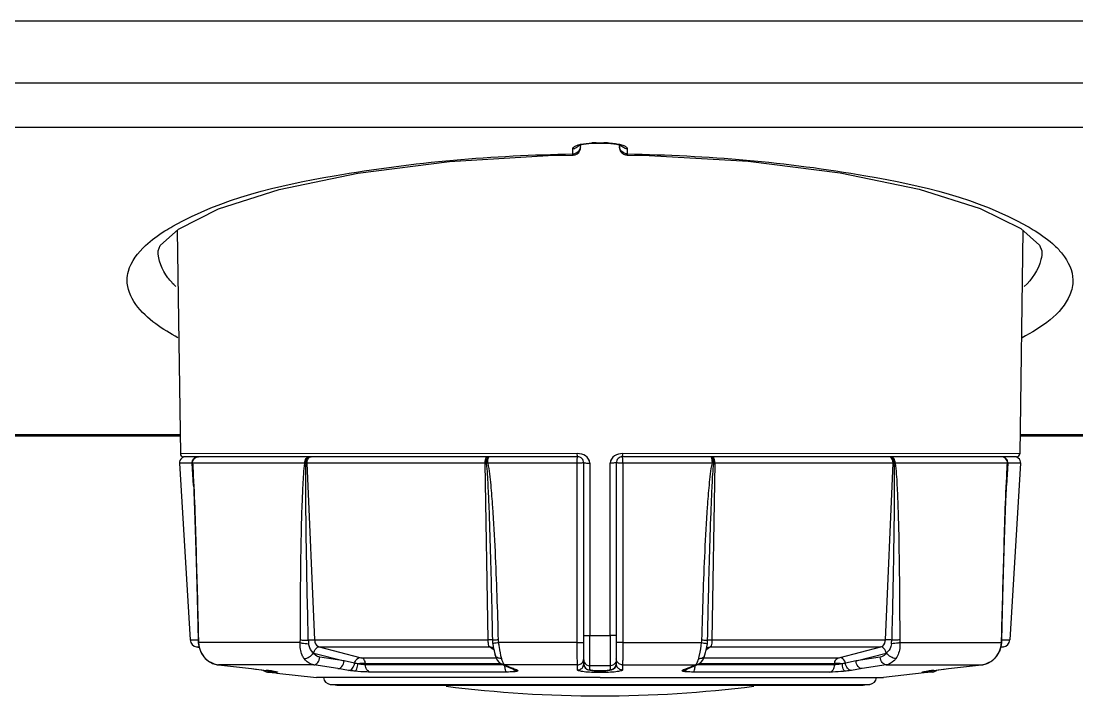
# Model space of a CAD drawing. Header units: millimetres. Extents: x 473 to 3963, y -1329 to 3488.
# Drawn here: x 2273.8 to 2341.9, y -136 to -92.5 of the extents above; entities that cross this region are included whole.
import ezdxf

# ---------------------------------------------------------------- set-up
doc = ezdxf.new("R2010")
doc.units = ezdxf.units.MM
doc.header["$LTSCALE"] = 392.37
doc.layers.get('0').update_dxf_attribs({"linetype": 'CONTINUOUS'})

msp = doc.modelspace()

# ---------------------------------------------------------------- linework, layer by layer
at = {"linetype": 'Continuous'}
for p, q in [((2534.648, -92.497), (1887.648, -92.497)), ((2534.648, -96.497), (1887.648, -96.497)), ((2457.276, -99.362), (1964.297, -99.362)), ((2309.398, -101.067), (2309.398, -100.722)), ((2309.898, -100.479), (2310.086, -100.432)), ((2309.898, -100.584), (2309.898, -100.479)), ((2309.898, -100.635), (2309.898, -100.584)), ((2309.898, -100.615), (2309.898, -100.635)), ((2310.086, -100.432), (2310.429, -100.386)), ((2310.898, -100.348), (2311.398, -100.348)), ((2310.898, -100.348), (2310.898, -100.365)), ((2310.898, -100.365), (2311.398, -100.365)), ((2311.398, -100.348), (2311.398, -100.365)), ((2311.398, -100.365), (2311.853, -100.384)), ((2312.398, -100.479), (2312.398, -100.507)), ((2312.398, -100.479), (2312.398, -100.507)), ((2312.398, -100.507), (2312.398, -100.584)), ((2312.398, -100.507), (2312.398, -100.584)), ((2312.398, -100.584), (2312.398, -100.584)), ((2312.398, -100.584), (2312.398, -100.635)), ((2312.443, -100.49), (2312.489, -100.507)), ((2312.898, -100.722), (2312.898, -101.067)), ((2309.406, -101.135), (2309.406, -101.135)), ((2312.89, -101.135), (2312.89, -101.135)), ((2283.853, -105.995), (2284.065, -120.4)), ((2338.443, -106.004), (2338.232, -120.4)), ((2238.25, -119.173), (2284.047, -119.173)), ((2338.25, -119.173), (2391.885, -119.173)), ((2238.249, -119.241), (2284.048, -119.241)), ((2338.249, -119.241), (2391.885, -119.241)), ((2309.691, -120.399), (2284.065, -120.4)), ((2338.232, -120.4), (2312.606, -120.399)), ((2284.002, -121.022), (2284.698, -132.407)), ((2284.828, -121.022), (2284.002, -121.022)), ((2284.437, -120.597), (2284.265, -120.597)), ((2284.401, -120.597), (2284.274, -120.597)), ((2284.434, -120.597), (2284.401, -120.597)), ((2285.215, -120.597), (2284.434, -120.597)), ((2285.126, -120.597), (2284.437, -120.597)), ((2284.849, -121.375), (2284.828, -121.022)), ((2292.103, -121.005), (2284.853, -121.005)), ((2285.215, -120.597), (2285.126, -120.597)), ((2285.241, -120.597), (2285.215, -120.597)), ((2285.241, -120.597), (2285.215, -120.597)), ((2292.384, -120.597), (2285.241, -120.597)), ((2292.384, -120.597), (2285.241, -120.597)), ((2303.742, -121.022), (2292.234, -121.022)), ((2292.234, -121.022), (2292.726, -132.407)), ((2292.395, -120.597), (2292.384, -120.597)), ((2292.399, -120.597), (2292.384, -120.597)), ((2292.512, -120.597), (2292.395, -120.597)), ((2292.512, -120.597), (2292.399, -120.597)), ((2293.168, -120.597), (2292.512, -120.597)), ((2293.168, -120.597), (2292.512, -120.597)), ((2293.298, -120.597), (2293.168, -120.597)), ((2293.298, -120.597), (2293.168, -120.597)), ((2303.851, -120.597), (2293.298, -120.597)), ((2303.851, -120.597), (2293.298, -120.597)), ((2303.923, -132.407), (2303.742, -121.022)), ((2303.987, -120.597), (2303.851, -120.597)), ((2303.987, -120.597), (2303.851, -120.597)), ((2309.677, -121.005), (2303.898, -121.005)), ((2304.005, -120.597), (2303.987, -120.597)), ((2304.005, -120.597), (2303.987, -120.597)), ((2309.698, -120.597), (2304.005, -120.597)), ((2309.698, -120.597), (2304.005, -120.597)), ((2309.676, -132.59), (2309.677, -121.005)), ((2310.098, -132.12), (2310.098, -120.997)), ((2310.098, -132.12), (2310.098, -120.997)), ((2310.488, -121.003), (2310.488, -132.126)), ((2311.808, -132.126), (2311.808, -121.003)), ((2312.198, -120.997), (2312.198, -132.12)), ((2312.198, -120.997), (2312.198, -132.12)), ((2312.198, -120.997), (2312.198, -132.12)), ((2318.291, -120.597), (2312.598, -120.597)), ((2318.291, -120.597), (2312.598, -120.597)), ((2318.398, -121.005), (2312.62, -121.005)), ((2312.62, -121.005), (2312.62, -132.59)), ((2318.31, -120.597), (2318.291, -120.597)), ((2318.31, -120.597), (2318.291, -120.597)), ((2318.445, -120.597), (2318.31, -120.597)), ((2318.445, -120.597), (2318.31, -120.597)), ((2318.554, -121.022), (2318.374, -132.407)), ((2328.998, -120.597), (2318.445, -120.597)), ((2328.998, -120.597), (2318.445, -120.597)), ((2330.063, -121.022), (2318.554, -121.022)), ((2329.128, -120.597), (2328.998, -120.597)), ((2329.128, -120.597), (2328.998, -120.597)), ((2329.784, -120.597), (2329.128, -120.597)), ((2329.784, -120.597), (2329.128, -120.597)), ((2329.57, -132.407), (2330.063, -121.022)), ((2329.902, -120.597), (2329.784, -120.597)), ((2329.897, -120.597), (2329.784, -120.597)), ((2329.913, -120.597), (2329.897, -120.597)), ((2329.913, -120.597), (2329.902, -120.597)), ((2337.059, -120.597), (2329.913, -120.597)), ((2337.059, -120.597), (2329.913, -120.597)), ((2337.443, -121.005), (2330.193, -121.005)), ((2337.081, -120.597), (2337.059, -120.597)), ((2337.081, -120.597), (2337.059, -120.597)), ((2337.862, -120.597), (2337.081, -120.597)), ((2337.17, -120.597), (2337.081, -120.597)), ((2337.859, -120.597), (2337.17, -120.597)), ((2337.469, -121.022), (2337.448, -121.375)), ((2338.294, -121.022), (2337.469, -121.022)), ((2338.294, -121.022), (2337.598, -132.407)), ((2338.032, -120.597), (2337.859, -120.597)), ((2337.895, -120.597), (2337.862, -120.597)), ((2337.944, -120.597), (2337.895, -120.597)), ((2337.979, -120.597), (2337.944, -120.597)), ((2284.913, -122.463), (2284.849, -121.375)), ((2337.448, -121.375), (2337.383, -122.463)), ((2310.098, -132.582), (2310.098, -132.12)), ((2310.098, -132.503), (2310.098, -132.12)), ((2310.488, -132.126), (2311.148, -132.126)), ((2311.148, -132.126), (2311.808, -132.126)), ((2312.198, -132.12), (2312.198, -132.582)), ((2312.198, -132.12), (2312.198, -132.503)), ((2284.698, -132.407), (2285.077, -132.407)), ((2285.077, -132.407), (2285.213, -132.407)), ((2285.232, -132.417), (2285.213, -132.419)), ((2285.213, -132.419), (2285.22, -132.567)), ((2285.213, -132.419), (2285.213, -132.419)), ((2285.22, -132.567), (2285.221, -132.591)), ((2285.221, -132.591), (2285.222, -132.612)), ((2285.241, -132.59), (2285.222, -132.612)), ((2285.222, -132.612), (2285.222, -132.612)), ((2291.799, -132.59), (2285.241, -132.59)), ((2292.726, -132.407), (2303.923, -132.407)), ((2304.222, -132.66), (2304.257, -132.863)), ((2309.676, -132.59), (2304.59, -132.59)), ((2310.098, -132.582), (2310.098, -132.503)), ((2310.098, -133.567), (2310.098, -132.582)), ((2312.198, -132.503), (2312.198, -132.582)), ((2312.198, -132.582), (2312.198, -133.567)), ((2312.62, -132.59), (2317.706, -132.59)), ((2318.04, -132.862), (2318.074, -132.66)), ((2318.374, -132.407), (2329.57, -132.407)), ((2330.498, -132.59), (2337.056, -132.59)), ((2337.056, -132.59), (2337.074, -132.612)), ((2337.064, -132.417), (2337.083, -132.419)), ((2337.074, -132.612), (2337.076, -132.576)), ((2337.074, -132.612), (2337.074, -132.612)), ((2337.076, -132.576), (2337.082, -132.439)), ((2337.082, -132.439), (2337.083, -132.419)), ((2337.083, -132.407), (2337.191, -132.407)), ((2337.083, -132.419), (2337.083, -132.419)), ((2337.191, -132.407), (2337.598, -132.407)), ((2285.106, -132.869), (2285.276, -132.9)), ((2285.106, -132.869), (2285.266, -132.869)), ((2285.275, -132.9), (2285.304, -132.987)), ((2285.441, -133.292), (2285.533, -133.448)), ((2285.529, -133.442), (2285.669, -133.607)), ((2292.685, -133.262), (2294.628, -133.771)), ((2293.018, -132.869), (2295.642, -133.556)), ((2293.018, -132.869), (2304.024, -132.869)), ((2294.628, -133.771), (2293.066, -133.526)), ((2304.175, -132.977), (2304.024, -132.869)), ((2304.197, -132.993), (2304.175, -132.977)), ((2304.266, -133.042), (2304.197, -132.993)), ((2304.237, -132.937), (2304.283, -132.981)), ((2304.237, -132.937), (2304.237, -132.937)), ((2304.257, -132.863), (2304.28, -132.969)), ((2304.257, -132.863), (2304.257, -132.866)), ((2304.304, -133.069), (2304.266, -133.042)), ((2304.28, -132.969), (2304.283, -132.981)), ((2304.283, -132.981), (2304.288, -133.001)), ((2304.289, -132.986), (2304.297, -132.998)), ((2304.382, -133.384), (2304.381, -133.383)), ((2317.915, -133.384), (2317.915, -133.383)), ((2318.047, -133.03), (2317.992, -133.069)), ((2318.039, -132.865), (2318.04, -132.862)), ((2318.1, -132.992), (2318.047, -133.03)), ((2318.06, -132.937), (2318.06, -132.937)), ((2318.122, -132.977), (2318.1, -132.992)), ((2318.273, -132.869), (2318.122, -132.977)), ((2318.273, -132.869), (2329.278, -132.869)), ((2326.655, -133.556), (2329.278, -132.869)), ((2327.668, -133.771), (2329.612, -133.262)), ((2329.23, -133.526), (2327.668, -133.771)), ((2336.627, -133.607), (2336.761, -133.451)), ((2336.856, -133.292), (2336.938, -133.151)), ((2337.19, -132.869), (2337.021, -132.9)), ((2337.032, -132.869), (2337.19, -132.869)), ((2285.669, -133.607), (2285.885, -133.785)), ((2285.669, -133.607), (2285.669, -133.607)), ((2285.669, -133.607), (2285.684, -133.619)), ((2285.669, -133.607), (2285.669, -133.607)), ((2285.689, -133.613), (2285.669, -133.607)), ((2286.52, -134.023), (2288.654, -134.268)), ((2286.52, -134.023), (2286.52, -134.023)), ((2286.524, -134.023), (2286.52, -134.023)), ((2286.524, -134.023), (2288.658, -134.268)), ((2292.673, -134.023), (2286.524, -134.023)), ((2294.235, -134.268), (2292.673, -134.023)), ((2295.313, -133.918), (2294.628, -133.771)), ((2295.782, -133.575), (2304.449, -133.575)), ((2296.008, -133.943), (2296.011, -134.021)), ((2296.008, -133.943), (2304.75, -133.943)), ((2304.815, -134.021), (2296.011, -134.021)), ((2304.815, -133.985), (2304.984, -134.058)), ((2304.815, -133.985), (2304.815, -133.985)), ((2304.999, -134.023), (2304.815, -133.985)), ((2304.899, -134.021), (2304.815, -134.021)), ((2304.984, -134.058), (2305.387, -134.231)), ((2304.999, -134.023), (2305.285, -134.146)), ((2309.696, -134.023), (2304.999, -134.023)), ((2305.285, -134.146), (2305.402, -134.196)), ((2305.402, -134.196), (2305.571, -134.268)), ((2309.695, -134.355), (2309.696, -134.023)), ((2310.098, -133.625), (2310.098, -133.567)), ((2310.098, -133.669), (2310.098, -133.605)), ((2310.098, -133.669), (2310.098, -133.625)), ((2310.098, -133.689), (2310.098, -133.669)), ((2310.098, -133.782), (2310.098, -133.689)), ((2310.098, -133.848), (2310.098, -133.782)), ((2310.098, -133.947), (2310.098, -133.782)), ((2310.098, -133.947), (2310.098, -133.848)), ((2310.098, -133.958), (2310.098, -133.947)), ((2310.498, -134.345), (2310.498, -134.087)), ((2311.798, -134.087), (2311.798, -134.345)), ((2312.198, -133.567), (2312.198, -133.625)), ((2312.198, -133.625), (2312.198, -133.669)), ((2312.198, -133.625), (2312.198, -133.669)), ((2312.198, -133.669), (2312.198, -133.689)), ((2312.198, -133.689), (2312.198, -133.782)), ((2312.198, -133.738), (2312.198, -133.782)), ((2312.198, -133.782), (2312.198, -133.848)), ((2312.198, -133.782), (2312.198, -133.94)), ((2312.198, -133.848), (2312.198, -133.947)), ((2312.198, -133.94), (2312.198, -133.947)), ((2312.198, -133.947), (2312.198, -133.958)), ((2312.198, -133.947), (2312.198, -133.958)), ((2312.601, -134.023), (2312.601, -134.355)), ((2312.601, -134.023), (2317.297, -134.023)), ((2316.725, -134.268), (2316.894, -134.196)), ((2316.894, -134.196), (2317.011, -134.146)), ((2316.909, -134.231), (2317.312, -134.058)), ((2317.011, -134.146), (2317.297, -134.023)), ((2317.297, -134.023), (2317.481, -133.985)), ((2317.312, -134.058), (2317.481, -133.985)), ((2317.481, -134.021), (2317.398, -134.021)), ((2317.481, -133.985), (2317.481, -133.985)), ((2326.285, -134.021), (2317.481, -134.021)), ((2317.548, -133.943), (2326.289, -133.943)), ((2317.848, -133.575), (2326.514, -133.575)), ((2326.285, -134.021), (2326.289, -133.943)), ((2327.668, -133.771), (2326.983, -133.918)), ((2329.624, -134.023), (2328.061, -134.268)), ((2329.624, -134.023), (2335.773, -134.023)), ((2333.638, -134.268), (2335.773, -134.023)), ((2333.642, -134.268), (2335.777, -134.023)), ((2335.773, -134.023), (2335.777, -134.023)), ((2335.777, -134.023), (2335.777, -134.023)), ((2336.228, -133.876), (2336.412, -133.785)), ((2336.607, -133.613), (2336.627, -133.607)), ((2336.612, -133.619), (2336.627, -133.607)), ((2336.627, -133.607), (2336.627, -133.607)), ((2288.654, -134.268), (2288.654, -134.268)), ((2288.658, -134.268), (2288.654, -134.268)), ((2288.658, -134.268), (2289.598, -134.376)), ((2289.594, -134.376), (2289.594, -134.376)), ((2289.598, -134.376), (2289.594, -134.376)), ((2289.691, -134.487), (2289.991, -134.52)), ((2289.844, -134.487), (2289.691, -134.487)), ((2290.002, -134.487), (2289.844, -134.487)), ((2289.925, -134.417), (2290.002, -134.427)), ((2289.991, -134.52), (2290.234, -134.547)), ((2290.002, -134.427), (2290.002, -134.427)), ((2290.016, -134.428), (2290.002, -134.427)), ((2290.243, -134.487), (2290.002, -134.487)), ((2290.003, -134.426), (2290.016, -134.428)), ((2290.092, -134.439), (2290.153, -134.448)), ((2290.153, -134.448), (2290.2, -134.456)), ((2290.177, -134.452), (2290.202, -134.456)), ((2290.234, -134.547), (2290.296, -134.554)), ((2290.239, -134.463), (2290.244, -134.464)), ((2290.303, -134.487), (2290.243, -134.487)), ((2290.296, -134.554), (2292.848, -134.837)), ((2293.126, -134.837), (2292.848, -134.837)), ((2293.168, -134.837), (2293.126, -134.837)), ((2293.298, -134.837), (2293.168, -134.837)), ((2311.148, -134.837), (2293.298, -134.837)), ((2294.926, -134.376), (2294.235, -134.268)), ((2305.133, -134.487), (2296.318, -134.487)), ((2305.387, -134.231), (2305.387, -134.231)), ((2305.571, -134.268), (2305.387, -134.231)), ((2305.561, -134.306), (2305.633, -134.337)), ((2305.633, -134.337), (2305.633, -134.337)), ((2305.821, -134.376), (2305.633, -134.337)), ((2310.506, -134.372), (2310.621, -134.388)), ((2311.148, -134.837), (2328.998, -134.837)), ((2311.879, -134.351), (2311.983, -134.308)), ((2316.476, -134.376), (2316.663, -134.337)), ((2316.663, -134.337), (2316.663, -134.337)), ((2316.725, -134.268), (2316.909, -134.231)), ((2316.74, -134.304), (2316.835, -134.263)), ((2316.835, -134.263), (2316.909, -134.231)), ((2316.909, -134.231), (2316.909, -134.231)), ((2325.978, -134.487), (2317.163, -134.487)), ((2328.061, -134.268), (2327.371, -134.376)), ((2328.998, -134.837), (2329.128, -134.837)), ((2329.128, -134.837), (2329.17, -134.837)), ((2329.17, -134.837), (2329.448, -134.837)), ((2332.06, -134.547), (2329.448, -134.837)), ((2332.051, -134.487), (2331.993, -134.487)), ((2332.294, -134.487), (2332.051, -134.487)), ((2332.057, -134.463), (2332.068, -134.461)), ((2332.305, -134.52), (2332.06, -134.547)), ((2332.28, -134.429), (2332.294, -134.427)), ((2332.28, -134.428), (2332.294, -134.427)), ((2332.28, -134.428), (2332.293, -134.427)), ((2332.294, -134.427), (2332.295, -134.427)), ((2332.452, -134.487), (2332.294, -134.487)), ((2332.295, -134.427), (2332.359, -134.418)), ((2332.606, -134.487), (2332.305, -134.52)), ((2332.606, -134.487), (2332.452, -134.487)), ((2332.698, -134.376), (2333.638, -134.268)), ((2332.698, -134.376), (2332.702, -134.376)), ((2332.702, -134.376), (2332.702, -134.376)), ((2333.638, -134.268), (2333.642, -134.268)), ((2333.642, -134.268), (2333.642, -134.268)), ((2293.737, -135.281), (2294.052, -135.32)), ((2293.737, -135.281), (2294.052, -135.281)), ((2294.052, -135.281), (2294.174, -135.281)), ((2294.052, -135.32), (2294.174, -135.327)), ((2294.052, -135.32), (2294.262, -135.32)), ((2294.174, -135.281), (2294.221, -135.281)), ((2294.221, -135.327), (2294.174, -135.327)), ((2294.174, -135.327), (2294.383, -135.327)), ((2294.221, -135.281), (2294.324, -135.281)), ((2294.383, -135.327), (2294.221, -135.327)), ((2294.262, -135.32), (2294.324, -135.32)), ((2294.324, -135.281), (2294.371, -135.281)), ((2294.324, -135.32), (2294.371, -135.32)), ((2294.371, -135.281), (2311.148, -135.281)), ((2294.371, -135.32), (2311.148, -135.32)), ((2311.148, -135.327), (2294.383, -135.327)), ((2294.383, -135.327), (2311.148, -135.327)), ((2311.148, -135.281), (2327.925, -135.281)), ((2311.148, -135.32), (2327.925, -135.32)), ((2327.914, -135.327), (2311.148, -135.327)), ((2311.148, -135.327), (2327.914, -135.327)), ((2328.123, -135.327), (2327.914, -135.327)), ((2327.914, -135.327), (2328.123, -135.327)), ((2327.925, -135.281), (2327.972, -135.281)), ((2327.925, -135.32), (2327.972, -135.32)), ((2327.972, -135.281), (2328.075, -135.281)), ((2327.972, -135.32), (2328.034, -135.32)), ((2328.034, -135.32), (2328.244, -135.32)), ((2328.075, -135.281), (2328.123, -135.281)), ((2328.123, -135.281), (2328.244, -135.281)), ((2328.244, -135.32), (2328.123, -135.327)), ((2328.559, -135.281), (2328.244, -135.32)), ((2328.244, -135.281), (2328.345, -135.281)), ((2328.345, -135.281), (2328.559, -135.281))]:
    msp.add_line(p, q, dxfattribs=at)
for points in [[(2309.783, -100.515), (2309.771, -100.524), (2309.851, -100.491), (2309.898, -100.479)], [(2310.429, -100.386), (2310.844, -100.365), (2310.898, -100.365)], [(2311.853, -100.384), (2312.204, -100.431), (2312.443, -100.49)], [(2282.631, -107.317), (2282.77, -106.971), (2283.951, -105.907), (2286.528, -104.608), (2290.441, -103.355), (2295.514, -102.302), (2301.43, -101.555), (2307.805, -101.172), (2309.406, -101.135)], [(2312.89, -101.135), (2314.327, -101.167), (2320.711, -101.541), (2326.645, -102.28), (2331.744, -103.327), (2335.689, -104.577), (2338.3, -105.877), (2339.515, -106.954), (2339.665, -107.314)], [(2284.861, -121.374), (2284.905, -122.268), (2284.953, -123.458), (2284.996, -124.674), (2285.038, -125.96), (2285.079, -127.347), (2285.122, -128.872), (2285.167, -130.579), (2285.213, -132.419)], [(2337.083, -132.419), (2337.129, -130.587), (2337.174, -128.878), (2337.217, -127.352), (2337.259, -125.964), (2337.3, -124.678), (2337.343, -123.461), (2337.391, -122.269), (2337.436, -121.374)], [(2285.222, -132.612), (2285.251, -132.822), (2285.356, -133.147), (2285.529, -133.442)], [(2336.761, -133.451), (2336.936, -133.156), (2337.044, -132.832), (2337.074, -132.612)], [(2285.358, -133.151), (2285.36, -133.156), (2285.441, -133.292)], [(2285.533, -133.448), (2285.535, -133.451), (2285.669, -133.607)], [(2292.662, -133.255), (2292.673, -133.259), (2292.685, -133.262)], [(2304.288, -133.001), (2304.342, -133.228), (2304.382, -133.384)], [(2304.381, -133.383), (2304.427, -133.529), (2304.517, -133.717), (2304.642, -133.872), (2304.815, -133.985)], [(2317.481, -133.985), (2317.645, -133.881), (2317.774, -133.726), (2317.866, -133.537), (2317.915, -133.383)], [(2317.915, -133.384), (2317.953, -133.233), (2318.014, -132.977)], [(2318.008, -132.976), (2318.001, -132.995), (2318.004, -132.99), (2318.013, -132.981)], [(2318.013, -132.981), (2318.045, -132.948), (2318.06, -132.937)], [(2318.014, -132.977), (2318.015, -132.972), (2318.04, -132.862)], [(2329.612, -133.262), (2329.623, -133.259), (2329.634, -133.255)], [(2336.938, -133.151), (2336.941, -133.147), (2336.992, -132.987)], [(2285.684, -133.619), (2285.88, -133.783), (2286.247, -133.963), (2286.52, -134.023)], [(2285.885, -133.785), (2285.89, -133.79), (2286.068, -133.876)], [(2310.098, -133.947), (2310.122, -134.085), (2310.199, -134.215), (2310.303, -134.302), (2310.407, -134.348), (2310.506, -134.372)], [(2311.983, -134.308), (2312.088, -134.226), (2312.169, -134.099), (2312.198, -133.947)], [(2335.777, -134.023), (2336.039, -133.967), (2336.407, -133.79), (2336.612, -133.619)], [(2288.654, -134.268), (2288.925, -134.299), (2289.315, -134.344), (2289.594, -134.376)], [(2289.594, -134.376), (2289.685, -134.387), (2289.925, -134.417)], [(2290.002, -134.427), (2290.022, -134.43), (2290.092, -134.439)], [(2290.2, -134.456), (2290.232, -134.462), (2290.243, -134.464)], [(2305.387, -134.231), (2305.459, -134.262), (2305.561, -134.306)], [(2310.621, -134.388), (2310.767, -134.401), (2310.943, -134.409), (2311.138, -134.412), (2311.334, -134.41), (2311.513, -134.402), (2311.662, -134.39)], [(2311.662, -134.39), (2311.781, -134.374), (2311.879, -134.351)], [(2316.663, -134.337), (2316.733, -134.307), (2316.74, -134.304)], [(2332.051, -134.464), (2332.049, -134.465), (2332.062, -134.462), (2332.093, -134.457), (2332.138, -134.449)], [(2332.068, -134.461), (2332.074, -134.46), (2332.083, -134.458)], [(2332.138, -134.449), (2332.196, -134.441), (2332.264, -134.431), (2332.28, -134.429)], [(2332.359, -134.418), (2332.597, -134.389), (2332.702, -134.376)], [(2332.702, -134.376), (2332.971, -134.345), (2333.362, -134.3), (2333.642, -134.268)]]:
    msp.add_lwpolyline(points, dxfattribs=at)
for centre, radius, start, end in [((2309.398, -100.635), 0.5, 334.51423, 360), ((2310.9, -106.187), 5.839, 91.41203, 92.75437), ((2310.899, -106.101), 5.753, 90.00452, 91.41553), ((2311.398, -106.261), 5.913, 87.65668, 89.99571), ((2312.898, -100.635), 0.5, 180, 211.56674), ((2309.398, -100.635), 0.5, 270.8945, 334.51423), ((2312.898, -100.635), 0.5, 211.56674, 243.13352), ((2312.898, -100.635), 0.5, 243.13352, 258.52666), ((2312.898, -100.635), 0.5, 258.52666, 269.10578), ((2284.265, -120.397), 0.2, 180.84, 270), ((2338.032, -120.397), 0.2, 270, 359.16), ((2284.401, -120.997), 0.4, 127.4, 183.5), ((2284.401, -120.997), 0.4, 108.7, 127.4), ((2284.401, -120.997), 0.4, 90, 108.7), ((2237.525, -124.102), 47.414, 3.35368, 3.72504), ((2285.241, -120.967), 0.369, 90.00686, 93.87546), ((2292.241, -116.716), 4.306, 269.1514, 269.90287), ((2292.399, -120.719), 0.122, 90.01612, 96.39708), ((2292.527, -120.833), 0.238, 120.00179, 121.77226), ((2303.738, -115.552), 5.47, 270.03952, 270.7491), ((2305.633, -130.664), 9.813, 100.17999, 100.70425), ((2309.698, -120.997), 0.4, 67.35309, 90), ((2309.698, -120.997), 0.4, 44.36625, 67.35309), ((2309.698, -120.997), 0.4, 21.96612, 44.3885), ((2309.698, -120.997), 0.4, 21.95433, 44.36625), ((2309.698, -120.997), 0.4, 0, 21.96612), ((2309.698, -120.997), 0.4, 0, 21.95433), ((2312.598, -120.997), 0.4, 158.03388, 180), ((2312.598, -120.997), 0.4, 135.6115, 158.03388), ((2312.598, -120.997), 0.4, 135.63375, 158.04566), ((2312.598, -120.997), 0.4, 112.64689, 135.63375), ((2312.598, -120.997), 0.4, 90, 112.64689), ((2316.636, -130.811), 9.963, 79.29931, 79.81568), ((2318.558, -115.554), 5.467, 269.25081, 269.96077), ((2329.77, -120.833), 0.238, 58.22777, 59.99819), ((2329.897, -120.719), 0.122, 83.60463, 89.98487), ((2330.055, -116.713), 4.309, 270.09749, 270.84847), ((2337.056, -120.967), 0.369, 86.12454, 89.99314), ((2384.767, -124.102), 47.41, 176.27494, 176.64633), ((2337.895, -120.997), 0.4, 71.3, 90), ((2337.895, -120.997), 0.4, 52.6, 71.3), ((2337.895, -120.997), 0.4, 356.5, 52.6), ((2285.198, -132.377), 0.5, 183.5, 259.5), ((2289.018, -132.323), 3.786, 181.4209, 182.74309), ((2290.343, -132.258), 5.114, 182.75698, 183.72334), ((2286.739, -132.517), 1.5, 182.798, 183.54335), ((2294.256, -132.362), 1.933, 181.75146, 188.86202), ((2306.419, -132.378), 2.214, 181.10929, 187.30623), ((2315.872, -132.378), 2.22, 352.70095, 358.8839), ((2328.036, -132.361), 1.938, 351.14613, 358.24131), ((2335.559, -132.517), 1.499, 356.46067, 357.20242), ((2332.016, -132.262), 5.05, 356.27149, 357.29232), ((2333.282, -132.323), 3.783, 357.31261, 358.57934), ((2337.099, -132.377), 0.5, 280.5, 356.5), ((2304.027, -133.23), 0.36, 57.33749, 66.60441), ((2304.026, -133.231), 0.362, 54.39037, 57.33951), ((2318.271, -133.231), 0.362, 122.87568, 125.60999), ((2318.27, -133.23), 0.361, 113.39668, 122.8776), ((2286.754, -132.562), 1.496, 223.95525, 224.60577), ((2286.709, -132.607), 1.433, 224.60855, 236.94449), ((2286.69, -132.635), 1.398, 236.9827, 250.65842), ((2286.683, -132.651), 1.381, 250.71124, 263.38648), ((2296.173, -188.762), 54.82, 90.17281, 90.68264), ((2310.123, -133.958), 0.0247, 180.03471, 187.38852), ((2311.148, -382.757), 248.671, 89.99999, 90.14975), ((2311.148, -382.757), 248.671, 89.85025, 90.00001), ((2312.173, -133.958), 0.0247, 351.57873, 0.00438), ((2326.183, -180.736), 46.794, 89.27359, 89.87087), ((2335.614, -132.651), 1.381, 276.61248, 289.01874), ((2335.607, -132.636), 1.398, 289.07075, 302.79603), ((2335.587, -132.607), 1.433, 302.83662, 315.39183), ((2335.544, -132.564), 1.493, 315.38859, 316.03917), ((2289.746, -133.99), 0.5, 227.62712, 243.64749), ((2289.746, -133.99), 0.5, 243.64749, 263.66101), ((2286.858, -158.264), 24.045, 82.75773, 83.45564), ((2287.822, -150.648), 16.368, 82.34185, 82.74296), ((2290.358, -134.014), 0.476, 250.85065, 263.41818), ((2293.798, -134.785), 0.5, 186.13351, 263), ((2292.051, -165.783), 34.292, 66.55232, 66.77998), ((2292.366, -165.055), 33.499, 66.31889, 66.5509), ((2329.93, -165.053), 33.497, 113.4491, 113.68112), ((2330.246, -165.784), 34.293, 113.22002, 113.44767), ((2328.498, -134.785), 0.5, 277, 353.86649), ((2331.939, -134.014), 0.476, 276.58201, 289.1746), ((2334.613, -151.694), 17.423, 97.04788, 97.65104), ((2335.554, -159.241), 25.028, 96.55275, 97.06677), ((2332.55, -133.99), 0.5, 276.33899, 296.35251), ((2332.55, -133.99), 0.5, 296.35251, 312.37292), ((2311.148, -56.023), 80, 262.8664, 270), ((2311.148, -56.023), 80, 270, 277.1336)]:
    msp.add_arc(centre, radius, start, end, dxfattribs=at)
for points, knots in [([(2309.398, -100.722), (2309.4, -100.601), (2309.657, -100.507), (2309.826, -100.459), (2309.896, -100.444)], [0, 0, 0, 0, 0.627385, 1, 1, 1, 1]), ([(2309.398, -100.73), (2309.479, -100.726), (2309.641, -100.662), (2309.766, -100.545), (2309.815, -100.474)], [0, 0, 0, 0, 0.48344, 1, 1, 1, 1]), ([(2311.64, -100.353), (2311.711, -100.356), (2311.852, -100.364), (2311.993, -100.378), (2312.061, -100.386)], [0, 0, 0, 0, 0.510133, 1, 1, 1, 1]), ([(2312.061, -100.386), (2312.12, -100.394), (2312.234, -100.41), (2312.346, -100.431), (2312.4, -100.443)], [0, 0, 0, 0, 0.520159, 1, 1, 1, 1]), ([(2312.4, -100.443), (2312.495, -100.465), (2312.653, -100.509), (2312.806, -100.584), (2312.854, -100.631)], [0, 0, 0, 0, 0.591283, 1, 1, 1, 1]), ([(2312.898, -100.73), (2312.817, -100.73), (2312.652, -100.669), (2312.528, -100.551), (2312.479, -100.48)], [0, 0, 0, 0, 0.484062, 1, 1, 1, 1]), ([(2312.854, -100.631), (2312.868, -100.644), (2312.891, -100.671), (2312.899, -100.707), (2312.898, -100.722)], [0, 0, 0, 0, 0.549705, 1, 1, 1, 1]), ([(2283.578, -105.725), (2286.747, -103.936), (2295.516, -101.893), (2304.244, -101.146), (2309.398, -101.067)], [0, 0, 0, 0, 0.413846, 1, 1, 1, 1]), ([(2309.406, -101.133), (2309.401, -101.134), (2309.405, -101.096), (2309.399, -101.084), (2309.398, -101.067)], [0, 0, 0, 0, 0.247778, 1, 1, 1, 1]), ([(2312.898, -101.067), (2312.897, -101.084), (2312.891, -101.099), (2312.896, -101.135), (2312.89, -101.135)], [0, 0, 0, 0, 0.743577, 1, 1, 1, 1]), ([(2312.898, -101.067), (2318.051, -101.146), (2326.779, -101.893), (2335.547, -103.935), (2338.717, -105.724)], [0, 0, 0, 0, 0.586131, 1, 1, 1, 1]), ([(2281.813, -106.977), (2282.195, -106.62), (2282.784, -106.192), (2283.404, -105.823), (2283.578, -105.725)], [0, 0, 0, 0, 0.724175, 1, 1, 1, 1]), ([(2338.717, -105.724), (2338.89, -105.822), (2339.512, -106.191), (2340.101, -106.62), (2340.484, -106.977)], [0, 0, 0, 0, 0.275847, 1, 1, 1, 1]), ([(2280.631, -109.192), (2280.635, -109.004), (2280.763, -108.152), (2281.329, -107.429), (2281.813, -106.977)], [0, 0, 0, 0, 0.221529, 1, 1, 1, 1]), ([(2283.768, -109.622), (2283.587, -109.444), (2283.001, -108.799), (2282.621, -107.917), (2282.631, -107.295)], [0, 0, 0, 0, 0.290137, 1, 1, 1, 1]), ([(2339.665, -107.295), (2339.669, -107.492), (2339.57, -108.376), (2339.014, -109.144), (2338.528, -109.622)], [0, 0, 0, 0, 0.224431, 1, 1, 1, 1]), ([(2340.484, -106.977), (2340.665, -107.147), (2341.249, -107.754), (2341.654, -108.592), (2341.665, -109.192)], [0, 0, 0, 0, 0.292714, 1, 1, 1, 1]), ([(2283.912, -112.919), (2283.415, -112.655), (2282, -111.831), (2280.613, -110.32), (2280.631, -109.192)], [0, 0, 0, 0, 0.332927, 1, 1, 1, 1]), ([(2341.665, -109.192), (2341.67, -109.519), (2341.266, -111.242), (2339.605, -112.272), (2338.385, -112.919)], [0, 0, 0, 0, 0.191475, 1, 1, 1, 1]), ([(2309.698, -120.597), (2309.693, -120.597), (2309.696, -120.567), (2309.685, -120.514), (2309.681, -120.444), (2309.687, -120.397)], [0, 0, 0, 0, 0.078587, 0.295256, 1, 1, 1, 1]), ([(2310.488, -121.003), (2310.488, -120.825), (2310.249, -120.467), (2309.873, -120.399), (2309.691, -120.399)], [0, 0, 0, 0, 0.494991, 1, 1, 1, 1]), ([(2312.606, -120.399), (2312.424, -120.399), (2312.048, -120.467), (2311.808, -120.825), (2311.808, -121.003)], [0, 0, 0, 0, 0.504826, 1, 1, 1, 1]), ([(2312.598, -120.597), (2312.603, -120.597), (2312.601, -120.567), (2312.611, -120.514), (2312.616, -120.444), (2312.609, -120.397)], [0, 0, 0, 0, 0.078592, 0.295264, 1, 1, 1, 1]), ([(2284.828, -121.022), (2284.822, -120.917), (2284.895, -120.693), (2285.112, -120.597), (2285.215, -120.597)], [0, 0, 0, 0, 0.505606, 1, 1, 1, 1]), ([(2284.839, -121.021), (2284.838, -121.022), (2284.834, -121.022), (2284.83, -121.022), (2284.828, -121.022)], [0, 0, 0, 0, 0.35557, 1, 1, 1, 1]), ([(2284.839, -121.021), (2284.834, -120.941), (2284.875, -120.774), (2285.006, -120.662), (2285.079, -120.63)], [0, 0, 0, 0, 0.500361, 1, 1, 1, 1]), ([(2284.853, -121.005), (2284.85, -121.007), (2284.844, -121.012), (2284.84, -121.018), (2284.839, -121.021)], [0, 0, 0, 0, 0.569475, 1, 1, 1, 1]), ([(2284.853, -121.005), (2284.852, -120.906), (2284.923, -120.701), (2285.119, -120.605), (2285.216, -120.598)], [0, 0, 0, 0, 0.505498, 1, 1, 1, 1]), ([(2291.809, -132.417), (2291.81, -131.464), (2291.817, -129.559), (2291.851, -126.702), (2291.9, -124.322), (2291.983, -122.423), (2292.035, -121.474), (2292.103, -121.005)], [0, 0, 0, 0, 0.250317, 0.500565, 0.750668, 0.87558, 1, 1, 1, 1]), ([(2292.103, -121.005), (2292.102, -120.905), (2292.137, -120.72), (2292.306, -120.597), (2292.384, -120.597)], [0, 0, 0, 0, 0.561452, 1, 1, 1, 1]), ([(2292.323, -132.421), (2292.279, -130.52), (2292.218, -127.67), (2292.168, -124.344), (2292.159, -122.445), (2292.158, -121.495), (2292.177, -121.021)], [0, 0, 0, 0, 0.500201, 0.750225, 0.875186, 1, 1, 1, 1]), ([(2292.177, -121.021), (2292.176, -120.97), (2292.183, -120.816), (2292.275, -120.61), (2292.386, -120.598)], [0, 0, 0, 0, 0.31761, 1, 1, 1, 1]), ([(2292.234, -121.022), (2292.232, -120.981), (2292.24, -120.838), (2292.312, -120.685), (2292.401, -120.63)], [0, 0, 0, 0, 0.279091, 1, 1, 1, 1]), ([(2303.742, -121.022), (2303.741, -120.922), (2303.749, -120.801), (2303.802, -120.597), (2303.851, -120.597)], [0, 0, 0, 0, 0.668235, 1, 1, 1, 1]), ([(2303.81, -121.021), (2303.809, -120.981), (2303.815, -120.847), (2303.848, -120.697), (2303.916, -120.63)], [0, 0, 0, 0, 0.296085, 1, 1, 1, 1]), ([(2303.81, -121.021), (2303.86, -121.494), (2303.909, -122.444), (2303.995, -124.344), (2304.07, -126.719), (2304.145, -129.57), (2304.186, -131.471), (2304.205, -132.421)], [0, 0, 0, 0, 0.125026, 0.250039, 0.500041, 0.750026, 1, 1, 1, 1]), ([(2303.898, -121.005), (2303.898, -120.93), (2303.908, -120.803), (2303.935, -120.673), (2303.964, -120.629)], [0, 0, 0, 0, 0.589063, 1, 1, 1, 1]), ([(2303.898, -121.005), (2304.001, -121.47), (2304.096, -122.422), (2304.253, -124.32), (2304.378, -126.701), (2304.492, -129.558), (2304.548, -131.464), (2304.572, -132.417)], [0, 0, 0, 0, 0.124933, 0.249945, 0.499968, 0.749987, 1, 1, 1, 1]), ([(2303.964, -120.629), (2303.968, -120.622), (2303.976, -120.611), (2303.988, -120.602), (2303.993, -120.6)], [0, 0, 0, 0, 0.560746, 1, 1, 1, 1]), ([(2303.993, -120.6), (2303.995, -120.599), (2303.999, -120.598), (2304.003, -120.597), (2304.005, -120.597)], [0, 0, 0, 0, 0.510508, 1, 1, 1, 1]), ([(2309.677, -121.005), (2309.676, -120.953), (2309.679, -120.86), (2309.678, -120.724), (2309.694, -120.66), (2309.687, -120.597), (2309.698, -120.597)], [0, 0, 0, 0, 0.379851, 0.703535, 0.921052, 1, 1, 1, 1]), ([(2310.098, -120.997), (2310.098, -121.008), (2310.031, -120.989), (2309.967, -121.01), (2309.825, -121.002), (2309.73, -121.005), (2309.677, -121.005)], [0, 0, 0, 0, 0.07752, 0.296585, 0.621628, 1, 1, 1, 1]), ([(2310.098, -120.997), (2310.098, -121.007), (2310.159, -120.989), (2310.218, -121.008), (2310.349, -121), (2310.438, -121.003), (2310.488, -121.003)], [0, 0, 0, 0, 0.07584, 0.291615, 0.615601, 1, 1, 1, 1]), ([(2312.198, -120.997), (2312.198, -121.007), (2312.137, -120.989), (2312.078, -121.008), (2311.947, -121), (2311.858, -121.003), (2311.808, -121.003)], [0, 0, 0, 0, 0.07584, 0.291615, 0.615601, 1, 1, 1, 1]), ([(2312.62, -121.005), (2312.567, -121.005), (2312.471, -121.002), (2312.33, -121.01), (2312.265, -120.989), (2312.198, -121.008), (2312.198, -120.997)], [0, 0, 0, 0, 0.378372, 0.703415, 0.92248, 1, 1, 1, 1]), ([(2312.62, -121.005), (2312.62, -120.953), (2312.618, -120.86), (2312.619, -120.724), (2312.603, -120.66), (2312.609, -120.597), (2312.598, -120.597)], [0, 0, 0, 0, 0.379851, 0.703535, 0.921052, 1, 1, 1, 1]), ([(2317.724, -132.417), (2317.749, -131.464), (2317.805, -129.558), (2317.919, -126.701), (2318.043, -124.32), (2318.201, -122.422), (2318.296, -121.47), (2318.398, -121.005)], [0, 0, 0, 0, 0.250013, 0.500032, 0.750055, 0.875067, 1, 1, 1, 1]), ([(2318.091, -132.421), (2318.111, -131.471), (2318.152, -129.57), (2318.226, -126.719), (2318.302, -124.344), (2318.387, -122.444), (2318.437, -121.494), (2318.486, -121.021)], [0, 0, 0, 0, 0.249974, 0.499959, 0.749961, 0.874974, 1, 1, 1, 1]), ([(2318.303, -120.6), (2318.301, -120.599), (2318.297, -120.598), (2318.293, -120.597), (2318.291, -120.597)], [0, 0, 0, 0, 0.510508, 1, 1, 1, 1]), ([(2318.333, -120.629), (2318.329, -120.622), (2318.32, -120.611), (2318.309, -120.602), (2318.303, -120.6)], [0, 0, 0, 0, 0.560746, 1, 1, 1, 1]), ([(2318.398, -121.005), (2318.398, -120.93), (2318.389, -120.803), (2318.361, -120.673), (2318.333, -120.629)], [0, 0, 0, 0, 0.589063, 1, 1, 1, 1]), ([(2318.486, -121.021), (2318.487, -120.981), (2318.481, -120.847), (2318.449, -120.697), (2318.38, -120.63)], [0, 0, 0, 0, 0.296083, 1, 1, 1, 1]), ([(2318.554, -121.022), (2318.556, -120.922), (2318.547, -120.801), (2318.495, -120.597), (2318.445, -120.597)], [0, 0, 0, 0, 0.668235, 1, 1, 1, 1]), ([(2330.063, -121.022), (2330.064, -120.981), (2330.056, -120.838), (2329.984, -120.685), (2329.895, -120.63)], [0, 0, 0, 0, 0.279091, 1, 1, 1, 1]), ([(2330.119, -121.021), (2330.121, -120.97), (2330.113, -120.816), (2330.021, -120.61), (2329.911, -120.598)], [0, 0, 0, 0, 0.317612, 1, 1, 1, 1]), ([(2330.193, -121.005), (2330.194, -120.905), (2330.159, -120.72), (2329.99, -120.597), (2329.913, -120.597)], [0, 0, 0, 0, 0.561452, 1, 1, 1, 1]), ([(2330.119, -121.021), (2330.138, -121.495), (2330.138, -122.445), (2330.128, -124.344), (2330.078, -127.67), (2330.018, -130.52), (2329.973, -132.421)], [0, 0, 0, 0, 0.124814, 0.249775, 0.499799, 1, 1, 1, 1]), ([(2330.193, -121.005), (2330.261, -121.474), (2330.314, -122.423), (2330.396, -124.322), (2330.446, -126.702), (2330.479, -129.559), (2330.487, -131.464), (2330.488, -132.417)], [0, 0, 0, 0, 0.12442, 0.249332, 0.499435, 0.749683, 1, 1, 1, 1]), ([(2337.469, -121.022), (2337.475, -120.917), (2337.401, -120.693), (2337.185, -120.597), (2337.081, -120.597)], [0, 0, 0, 0, 0.505606, 1, 1, 1, 1]), ([(2337.443, -121.005), (2337.445, -120.906), (2337.374, -120.701), (2337.177, -120.605), (2337.081, -120.598)], [0, 0, 0, 0, 0.505498, 1, 1, 1, 1]), ([(2337.457, -121.021), (2337.462, -120.941), (2337.421, -120.774), (2337.291, -120.662), (2337.217, -120.63)], [0, 0, 0, 0, 0.500361, 1, 1, 1, 1]), ([(2337.457, -121.021), (2337.456, -121.018), (2337.452, -121.012), (2337.446, -121.007), (2337.443, -121.005)], [0, 0, 0, 0, 0.430478, 1, 1, 1, 1]), ([(2337.469, -121.022), (2337.466, -121.022), (2337.462, -121.022), (2337.459, -121.022), (2337.457, -121.021)], [0, 0, 0, 0, 0.644452, 1, 1, 1, 1]), ([(2284.884, -121.485), (2284.984, -123.304), (2285.086, -126.948), (2285.188, -130.593), (2285.232, -132.417)], [0, 0, 0, 0, 0.499499, 1, 1, 1, 1]), ([(2337.064, -132.417), (2337.108, -130.604), (2337.209, -126.982), (2337.312, -123.36), (2337.409, -121.553)], [0, 0, 0, 0, 0.500478, 1, 1, 1, 1]), ([(2310.098, -132.12), (2310.098, -132.13), (2310.159, -132.112), (2310.218, -132.131), (2310.349, -132.123), (2310.438, -132.126), (2310.488, -132.126)], [0, 0, 0, 0, 0.075837, 0.291606, 0.61559, 1, 1, 1, 1]), ([(2310.498, -134.087), (2310.487, -133.875), (2310.497, -133.221), (2310.489, -132.568), (2310.488, -132.126)], [0, 0, 0, 0, 0.324976, 1, 1, 1, 1]), ([(2311.808, -132.126), (2311.808, -132.568), (2311.8, -133.221), (2311.809, -133.875), (2311.798, -134.087)], [0, 0, 0, 0, 0.675024, 1, 1, 1, 1]), ([(2312.198, -132.12), (2312.198, -132.13), (2312.137, -132.112), (2312.078, -132.131), (2311.947, -132.123), (2311.858, -132.126), (2311.808, -132.126)], [0, 0, 0, 0, 0.075861, 0.291637, 0.615611, 1, 1, 1, 1]), ([(2292.057, -133.613), (2292.007, -133.545), (2291.828, -133.234), (2291.781, -132.861), (2291.799, -132.59)], [0, 0, 0, 0, 0.237189, 1, 1, 1, 1]), ([(2291.799, -132.59), (2291.837, -132.599), (2292.018, -132.634), (2292.202, -132.653), (2292.346, -132.66)], [0, 0, 0, 0, 0.216373, 1, 1, 1, 1]), ([(2291.809, -132.417), (2291.845, -132.418), (2292.017, -132.421), (2292.188, -132.422), (2292.323, -132.421)], [0, 0, 0, 0, 0.213536, 1, 1, 1, 1]), ([(2292.323, -132.421), (2292.359, -132.419), (2292.493, -132.412), (2292.627, -132.408), (2292.726, -132.407)], [0, 0, 0, 0, 0.264401, 1, 1, 1, 1]), ([(2292.662, -133.255), (2292.62, -133.224), (2292.455, -133.063), (2292.372, -132.833), (2292.346, -132.66)], [0, 0, 0, 0, 0.23013, 1, 1, 1, 1]), ([(2292.726, -132.407), (2292.729, -132.462), (2292.755, -132.645), (2292.889, -132.835), (2293.018, -132.869)], [0, 0, 0, 0, 0.289182, 1, 1, 1, 1]), ([(2304.024, -132.869), (2303.977, -132.834), (2303.942, -132.658), (2303.924, -132.508), (2303.923, -132.407)], [0, 0, 0, 0, 0.366514, 1, 1, 1, 1]), ([(2304.205, -132.421), (2304.193, -132.418), (2304.099, -132.408), (2304.005, -132.408), (2303.923, -132.407)], [0, 0, 0, 0, 0.130428, 1, 1, 1, 1]), ([(2304.572, -132.417), (2304.529, -132.418), (2304.407, -132.419), (2304.284, -132.424), (2304.205, -132.421)], [0, 0, 0, 0, 0.351005, 1, 1, 1, 1]), ([(2304.59, -132.59), (2304.545, -132.598), (2304.423, -132.621), (2304.297, -132.635), (2304.222, -132.66)], [0, 0, 0, 0, 0.366374, 1, 1, 1, 1]), ([(2304.59, -132.59), (2304.601, -132.684), (2304.65, -133.028), (2304.718, -133.369), (2304.781, -133.613)], [0, 0, 0, 0, 0.273908, 1, 1, 1, 1]), ([(2309.676, -132.59), (2309.73, -132.59), (2309.825, -132.587), (2309.966, -132.595), (2310.031, -132.574), (2310.098, -132.593), (2310.098, -132.582)], [0, 0, 0, 0, 0.378289, 0.703421, 0.922482, 1, 1, 1, 1]), ([(2309.696, -134.023), (2309.689, -133.973), (2309.688, -133.816), (2309.675, -133.339), (2309.676, -132.911), (2309.676, -132.59)], [0, 0, 0, 0, 0.105444, 0.328116, 1, 1, 1, 1]), ([(2312.62, -132.59), (2312.567, -132.59), (2312.471, -132.587), (2312.33, -132.595), (2312.265, -132.574), (2312.198, -132.593), (2312.198, -132.582)], [0, 0, 0, 0, 0.378274, 0.703397, 0.922464, 1, 1, 1, 1]), ([(2312.62, -132.59), (2312.62, -132.911), (2312.621, -133.339), (2312.608, -133.816), (2312.608, -133.973), (2312.601, -134.023)], [0, 0, 0, 0, 0.671884, 0.894556, 1, 1, 1, 1]), ([(2317.516, -133.613), (2317.534, -133.54), (2317.613, -133.202), (2317.676, -132.86), (2317.706, -132.59)], [0, 0, 0, 0, 0.21631, 1, 1, 1, 1]), ([(2317.706, -132.59), (2317.751, -132.598), (2317.874, -132.621), (2317.999, -132.635), (2318.074, -132.66)], [0, 0, 0, 0, 0.366374, 1, 1, 1, 1]), ([(2317.724, -132.417), (2317.767, -132.418), (2317.89, -132.419), (2318.012, -132.424), (2318.091, -132.421)], [0, 0, 0, 0, 0.350968, 1, 1, 1, 1]), ([(2318.091, -132.421), (2318.103, -132.418), (2318.198, -132.408), (2318.292, -132.408), (2318.374, -132.407)], [0, 0, 0, 0, 0.130411, 1, 1, 1, 1]), ([(2318.374, -132.407), (2318.372, -132.508), (2318.355, -132.658), (2318.319, -132.834), (2318.273, -132.869)], [0, 0, 0, 0, 0.63348, 1, 1, 1, 1]), ([(2329.278, -132.869), (2329.318, -132.858), (2329.491, -132.766), (2329.564, -132.555), (2329.57, -132.407)], [0, 0, 0, 0, 0.219328, 1, 1, 1, 1]), ([(2329.973, -132.421), (2329.938, -132.419), (2329.803, -132.412), (2329.669, -132.408), (2329.57, -132.407)], [0, 0, 0, 0, 0.264406, 1, 1, 1, 1]), ([(2329.951, -132.66), (2329.941, -132.721), (2329.891, -132.943), (2329.766, -133.156), (2329.634, -133.255)], [0, 0, 0, 0, 0.274819, 1, 1, 1, 1]), ([(2330.498, -132.59), (2330.459, -132.599), (2330.278, -132.634), (2330.095, -132.653), (2329.951, -132.66)], [0, 0, 0, 0, 0.216375, 1, 1, 1, 1]), ([(2330.488, -132.417), (2330.451, -132.418), (2330.28, -132.421), (2330.108, -132.422), (2329.973, -132.421)], [0, 0, 0, 0, 0.21354, 1, 1, 1, 1]), ([(2330.498, -132.59), (2330.504, -132.684), (2330.505, -133.039), (2330.393, -133.402), (2330.24, -133.613)], [0, 0, 0, 0, 0.264918, 1, 1, 1, 1]), ([(2292.057, -133.613), (2292.17, -133.614), (2292.405, -133.519), (2292.59, -133.359), (2292.662, -133.255)], [0, 0, 0, 0, 0.472891, 1, 1, 1, 1]), ([(2293.066, -133.526), (2293.028, -133.52), (2292.868, -133.475), (2292.736, -133.357), (2292.662, -133.255)], [0, 0, 0, 0, 0.234395, 1, 1, 1, 1]), ([(2292.673, -134.023), (2292.772, -134.023), (2292.988, -133.877), (2293.056, -133.651), (2293.066, -133.526)], [0, 0, 0, 0, 0.443634, 1, 1, 1, 1]), ([(2292.685, -133.262), (2292.691, -133.21), (2292.734, -133.041), (2292.891, -132.869), (2293.018, -132.869)], [0, 0, 0, 0, 0.290625, 1, 1, 1, 1]), ([(2304.781, -133.613), (2304.691, -133.614), (2304.523, -133.587), (2304.4, -133.454), (2304.382, -133.384)], [0, 0, 0, 0, 0.553434, 1, 1, 1, 1]), ([(2317.516, -133.613), (2317.605, -133.614), (2317.773, -133.587), (2317.896, -133.454), (2317.915, -133.384)], [0, 0, 0, 0, 0.553428, 1, 1, 1, 1]), ([(2329.634, -133.255), (2329.608, -133.292), (2329.503, -133.417), (2329.348, -133.507), (2329.23, -133.526)], [0, 0, 0, 0, 0.27338, 1, 1, 1, 1]), ([(2329.624, -134.023), (2329.524, -134.023), (2329.309, -133.877), (2329.24, -133.651), (2329.23, -133.526)], [0, 0, 0, 0, 0.443634, 1, 1, 1, 1]), ([(2329.612, -133.262), (2329.605, -133.21), (2329.563, -133.041), (2329.405, -132.869), (2329.278, -132.869)], [0, 0, 0, 0, 0.290625, 1, 1, 1, 1]), ([(2330.24, -133.613), (2330.126, -133.614), (2329.892, -133.519), (2329.706, -133.359), (2329.634, -133.255)], [0, 0, 0, 0, 0.472888, 1, 1, 1, 1]), ([(2292.673, -134.023), (2292.614, -134.014), (2292.371, -133.946), (2292.169, -133.768), (2292.057, -133.613)], [0, 0, 0, 0, 0.234799, 1, 1, 1, 1]), ([(2294.235, -134.268), (2294.335, -134.269), (2294.55, -134.122), (2294.619, -133.896), (2294.628, -133.771)], [0, 0, 0, 0, 0.443622, 1, 1, 1, 1]), ([(2294.926, -134.376), (2295.02, -134.377), (2295.224, -134.245), (2295.297, -134.035), (2295.313, -133.918)], [0, 0, 0, 0, 0.443341, 1, 1, 1, 1]), ([(2295.313, -133.918), (2295.322, -133.87), (2295.37, -133.711), (2295.522, -133.557), (2295.642, -133.556)], [0, 0, 0, 0, 0.291335, 1, 1, 1, 1]), ([(2295.52, -133.946), (2295.466, -133.94), (2295.397, -133.932), (2295.328, -133.921), (2295.313, -133.918)], [0, 0, 0, 0, 0.778783, 1, 1, 1, 1]), ([(2295.338, -134.428), (2295.399, -134.418), (2295.476, -134.212), (2295.508, -134.059), (2295.52, -133.946)], [0, 0, 0, 0, 0.351294, 1, 1, 1, 1]), ([(2296.011, -134.021), (2295.975, -134.021), (2295.809, -134.011), (2295.645, -133.979), (2295.52, -133.946)], [0, 0, 0, 0, 0.217327, 1, 1, 1, 1]), ([(2296.008, -133.943), (2296.006, -133.899), (2295.986, -133.755), (2295.884, -133.602), (2295.782, -133.575)], [0, 0, 0, 0, 0.291798, 1, 1, 1, 1]), ([(2296.318, -134.487), (2296.232, -134.473), (2296.063, -134.329), (2296.016, -134.13), (2296.011, -134.021)], [0, 0, 0, 0, 0.443232, 1, 1, 1, 1]), ([(2305.133, -134.487), (2305.085, -134.467), (2305.033, -134.299), (2305.015, -134.166), (2305.011, -134.071)], [0, 0, 0, 0, 0.355114, 1, 1, 1, 1]), ([(2309.695, -134.355), (2309.773, -134.356), (2309.932, -134.31), (2310.038, -134.182), (2310.067, -134.11)], [0, 0, 0, 0, 0.500867, 1, 1, 1, 1]), ([(2309.696, -134.023), (2309.773, -134.023), (2309.932, -133.977), (2310.038, -133.849), (2310.067, -133.778)], [0, 0, 0, 0, 0.500868, 1, 1, 1, 1]), ([(2310.098, -133.947), (2310.098, -134.049), (2310.184, -134.261), (2310.396, -134.345), (2310.498, -134.345)], [0, 0, 0, 0, 0.499121, 1, 1, 1, 1]), ([(2312.198, -133.947), (2312.198, -134.049), (2312.112, -134.261), (2311.9, -134.345), (2311.798, -134.345)], [0, 0, 0, 0, 0.499121, 1, 1, 1, 1]), ([(2312.601, -134.023), (2312.523, -134.023), (2312.364, -133.977), (2312.259, -133.849), (2312.229, -133.778)], [0, 0, 0, 0, 0.500868, 1, 1, 1, 1]), ([(2312.601, -134.355), (2312.523, -134.356), (2312.364, -134.31), (2312.259, -134.182), (2312.229, -134.11)], [0, 0, 0, 0, 0.500867, 1, 1, 1, 1]), ([(2317.163, -134.487), (2317.212, -134.467), (2317.263, -134.299), (2317.281, -134.166), (2317.286, -134.071)], [0, 0, 0, 0, 0.355114, 1, 1, 1, 1]), ([(2325.978, -134.487), (2326.064, -134.473), (2326.234, -134.329), (2326.28, -134.13), (2326.285, -134.021)], [0, 0, 0, 0, 0.443232, 1, 1, 1, 1]), ([(2326.776, -133.946), (2326.734, -133.957), (2326.573, -133.995), (2326.407, -134.021), (2326.285, -134.021)], [0, 0, 0, 0, 0.2647, 1, 1, 1, 1]), ([(2326.289, -133.943), (2326.291, -133.899), (2326.311, -133.755), (2326.413, -133.602), (2326.514, -133.575)], [0, 0, 0, 0, 0.291799, 1, 1, 1, 1]), ([(2326.983, -133.918), (2326.974, -133.87), (2326.926, -133.711), (2326.775, -133.557), (2326.655, -133.556)], [0, 0, 0, 0, 0.291333, 1, 1, 1, 1]), ([(2326.958, -134.428), (2326.898, -134.418), (2326.82, -134.212), (2326.788, -134.059), (2326.776, -133.946)], [0, 0, 0, 0, 0.3513, 1, 1, 1, 1]), ([(2326.983, -133.918), (2326.968, -133.921), (2326.899, -133.932), (2326.83, -133.94), (2326.777, -133.946)], [0, 0, 0, 0, 0.221368, 1, 1, 1, 1]), ([(2327.371, -134.376), (2327.277, -134.377), (2327.072, -134.245), (2326.999, -134.035), (2326.983, -133.918)], [0, 0, 0, 0, 0.443366, 1, 1, 1, 1]), ([(2328.061, -134.268), (2327.962, -134.269), (2327.746, -134.122), (2327.678, -133.896), (2327.668, -133.771)], [0, 0, 0, 0, 0.443622, 1, 1, 1, 1]), ([(2330.24, -133.613), (2330.2, -133.668), (2330.039, -133.859), (2329.803, -133.995), (2329.624, -134.023)], [0, 0, 0, 0, 0.272908, 1, 1, 1, 1]), ([(2290.183, -134.452), (2290.212, -134.457), (2290.261, -134.468), (2290.303, -134.469), (2290.342, -134.488), (2290.312, -134.487), (2290.303, -134.487)], [0, 0, 0, 0, 0.487098, 0.77167, 0.845574, 1, 1, 1, 1]), ([(2295.338, -134.428), (2295.3, -134.424), (2295.162, -134.409), (2295.025, -134.392), (2294.926, -134.376)], [0, 0, 0, 0, 0.274731, 1, 1, 1, 1]), ([(2296.318, -134.487), (2296.247, -134.487), (2295.92, -134.479), (2295.593, -134.454), (2295.338, -134.428)], [0, 0, 0, 0, 0.216949, 1, 1, 1, 1]), ([(2305.826, -134.428), (2305.749, -134.461), (2305.511, -134.475), (2305.282, -134.487), (2305.133, -134.487)], [0, 0, 0, 0, 0.360115, 1, 1, 1, 1]), ([(2305.821, -134.376), (2305.834, -134.382), (2305.87, -134.401), (2305.838, -134.423), (2305.826, -134.428)], [0, 0, 0, 0, 0.532569, 1, 1, 1, 1]), ([(2311.148, -134.521), (2310.962, -134.521), (2310.618, -134.513), (2310.173, -134.483), (2309.875, -134.438), (2309.739, -134.399), (2309.695, -134.369), (2309.695, -134.355)], [0, 0, 0, 0, 0.376779, 0.696524, 0.912147, 0.971598, 1, 1, 1, 1]), ([(2311.798, -134.345), (2311.798, -134.364), (2311.704, -134.375), (2311.595, -134.397), (2311.382, -134.407), (2311.148, -134.412), (2310.915, -134.407), (2310.702, -134.397), (2310.592, -134.375), (2310.498, -134.364), (2310.498, -134.345)], [0, 0, 0, 0, 0.04192, 0.149912, 0.310538, 0.5, 0.689461, 0.850087, 0.958079, 1, 1, 1, 1]), ([(2312.601, -134.355), (2312.601, -134.369), (2312.557, -134.399), (2312.422, -134.438), (2312.123, -134.483), (2311.679, -134.513), (2311.334, -134.521), (2311.148, -134.521)], [0, 0, 0, 0, 0.028402, 0.087859, 0.303476, 0.623217, 1, 1, 1, 1]), ([(2316.47, -134.428), (2316.459, -134.423), (2316.426, -134.401), (2316.463, -134.382), (2316.476, -134.376)], [0, 0, 0, 0, 0.467469, 1, 1, 1, 1]), ([(2317.163, -134.487), (2317.014, -134.487), (2316.785, -134.475), (2316.547, -134.461), (2316.47, -134.428)], [0, 0, 0, 0, 0.639891, 1, 1, 1, 1]), ([(2326.958, -134.428), (2326.872, -134.437), (2326.546, -134.467), (2326.219, -134.487), (2325.978, -134.487)], [0, 0, 0, 0, 0.265162, 1, 1, 1, 1]), ([(2327.371, -134.376), (2327.34, -134.381), (2327.203, -134.401), (2327.066, -134.417), (2326.958, -134.428)], [0, 0, 0, 0, 0.221333, 1, 1, 1, 1]), ([(2331.993, -134.487), (2331.984, -134.487), (2331.955, -134.488), (2331.993, -134.469), (2332.036, -134.468), (2332.084, -134.457), (2332.113, -134.452)], [0, 0, 0, 0, 0.154528, 0.228365, 0.512873, 1, 1, 1, 1])]:
    msp.add_open_spline(points, degree=3, knots=knots, dxfattribs=at)
for points in [[(2309.398, -101.067), (2309.63, -101.067), (2309.898, -100.816), (2309.898, -100.584)], [(2309.896, -100.444), (2310.133, -100.391), (2310.377, -100.366), (2310.62, -100.355)], [(2312.898, -101.067), (2312.666, -101.067), (2312.398, -100.816), (2312.398, -100.584)], [(2284.853, -121.005), (2284.865, -121.165), (2284.875, -121.325), (2284.884, -121.485)], [(2285.079, -120.63), (2285.129, -120.609), (2285.184, -120.597), (2285.238, -120.597)], [(2292.177, -121.021), (2292.153, -121.016), (2292.128, -121.011), (2292.103, -121.005)], [(2292.408, -120.626), (2292.439, -120.608), (2292.476, -120.597), (2292.512, -120.597)], [(2303.916, -120.63), (2303.935, -120.612), (2303.961, -120.597), (2303.987, -120.597)], [(2318.38, -120.63), (2318.361, -120.612), (2318.336, -120.597), (2318.31, -120.597)], [(2329.889, -120.626), (2329.857, -120.608), (2329.82, -120.597), (2329.784, -120.597)], [(2330.193, -121.005), (2330.168, -121.011), (2330.144, -121.016), (2330.119, -121.021)], [(2337.217, -120.63), (2337.168, -120.609), (2337.113, -120.597), (2337.059, -120.597)], [(2337.409, -121.553), (2337.419, -121.37), (2337.429, -121.187), (2337.443, -121.005)], [(2285.242, -132.61), (2285.264, -132.97), (2285.427, -133.341), (2285.677, -133.601)], [(2291.799, -132.59), (2291.805, -132.532), (2291.808, -132.475), (2291.809, -132.417)], [(2304.572, -132.417), (2304.574, -132.475), (2304.581, -132.533), (2304.59, -132.59)], [(2317.706, -132.59), (2317.716, -132.533), (2317.723, -132.475), (2317.724, -132.417)], [(2330.488, -132.417), (2330.488, -132.475), (2330.492, -132.532), (2330.498, -132.59)], [(2336.619, -133.601), (2336.87, -133.341), (2337.033, -132.97), (2337.055, -132.609)], [(2304.17, -132.899), (2304.124, -132.879), (2304.073, -132.869), (2304.024, -132.869)], [(2318.127, -132.899), (2318.172, -132.879), (2318.223, -132.869), (2318.273, -132.869)], [(2295.642, -133.556), (2295.687, -133.568), (2295.735, -133.575), (2295.782, -133.575)], [(2304.781, -133.613), (2304.798, -133.681), (2304.819, -133.748), (2304.845, -133.813)], [(2304.845, -133.813), (2304.865, -133.861), (2304.888, -133.909), (2304.919, -133.952)], [(2304.919, -133.952), (2304.941, -133.98), (2304.967, -134.008), (2304.999, -134.023)], [(2310.067, -133.778), (2310.088, -133.73), (2310.098, -133.677), (2310.098, -133.625)], [(2310.067, -134.11), (2310.088, -134.062), (2310.098, -134.01), (2310.098, -133.958)], [(2310.098, -133.689), (2310.098, -133.741), (2310.109, -133.794), (2310.129, -133.841)], [(2310.129, -133.841), (2310.185, -133.978), (2310.35, -134.087), (2310.498, -134.087)], [(2312.168, -133.841), (2312.111, -133.978), (2311.946, -134.087), (2311.798, -134.087)], [(2312.198, -133.689), (2312.198, -133.741), (2312.188, -133.794), (2312.168, -133.841)], [(2312.229, -133.778), (2312.209, -133.73), (2312.198, -133.677), (2312.198, -133.625)], [(2312.229, -134.11), (2312.209, -134.062), (2312.198, -134.01), (2312.198, -133.958)], [(2317.297, -134.023), (2317.335, -134.006), (2317.363, -133.972), (2317.386, -133.938)], [(2317.386, -133.938), (2317.413, -133.899), (2317.433, -133.856), (2317.451, -133.813)], [(2317.451, -133.813), (2317.478, -133.748), (2317.498, -133.681), (2317.516, -133.613)], [(2326.514, -133.575), (2326.561, -133.575), (2326.609, -133.568), (2326.655, -133.556)], [(2290.016, -134.428), (2290.072, -134.436), (2290.128, -134.444), (2290.183, -134.452)], [(2305.65, -134.385), (2305.594, -134.36), (2305.543, -134.323), (2305.5, -134.28)], [(2305.826, -134.428), (2305.766, -134.425), (2305.705, -134.41), (2305.65, -134.385)], [(2316.47, -134.428), (2316.53, -134.425), (2316.591, -134.41), (2316.646, -134.385)], [(2316.646, -134.385), (2316.702, -134.36), (2316.754, -134.323), (2316.796, -134.28)], [(2332.113, -134.452), (2332.169, -134.444), (2332.224, -134.436), (2332.28, -134.428)]]:
    msp.add_open_spline(points, degree=3, dxfattribs=at)

doc.saveas('drawing.dxf')
